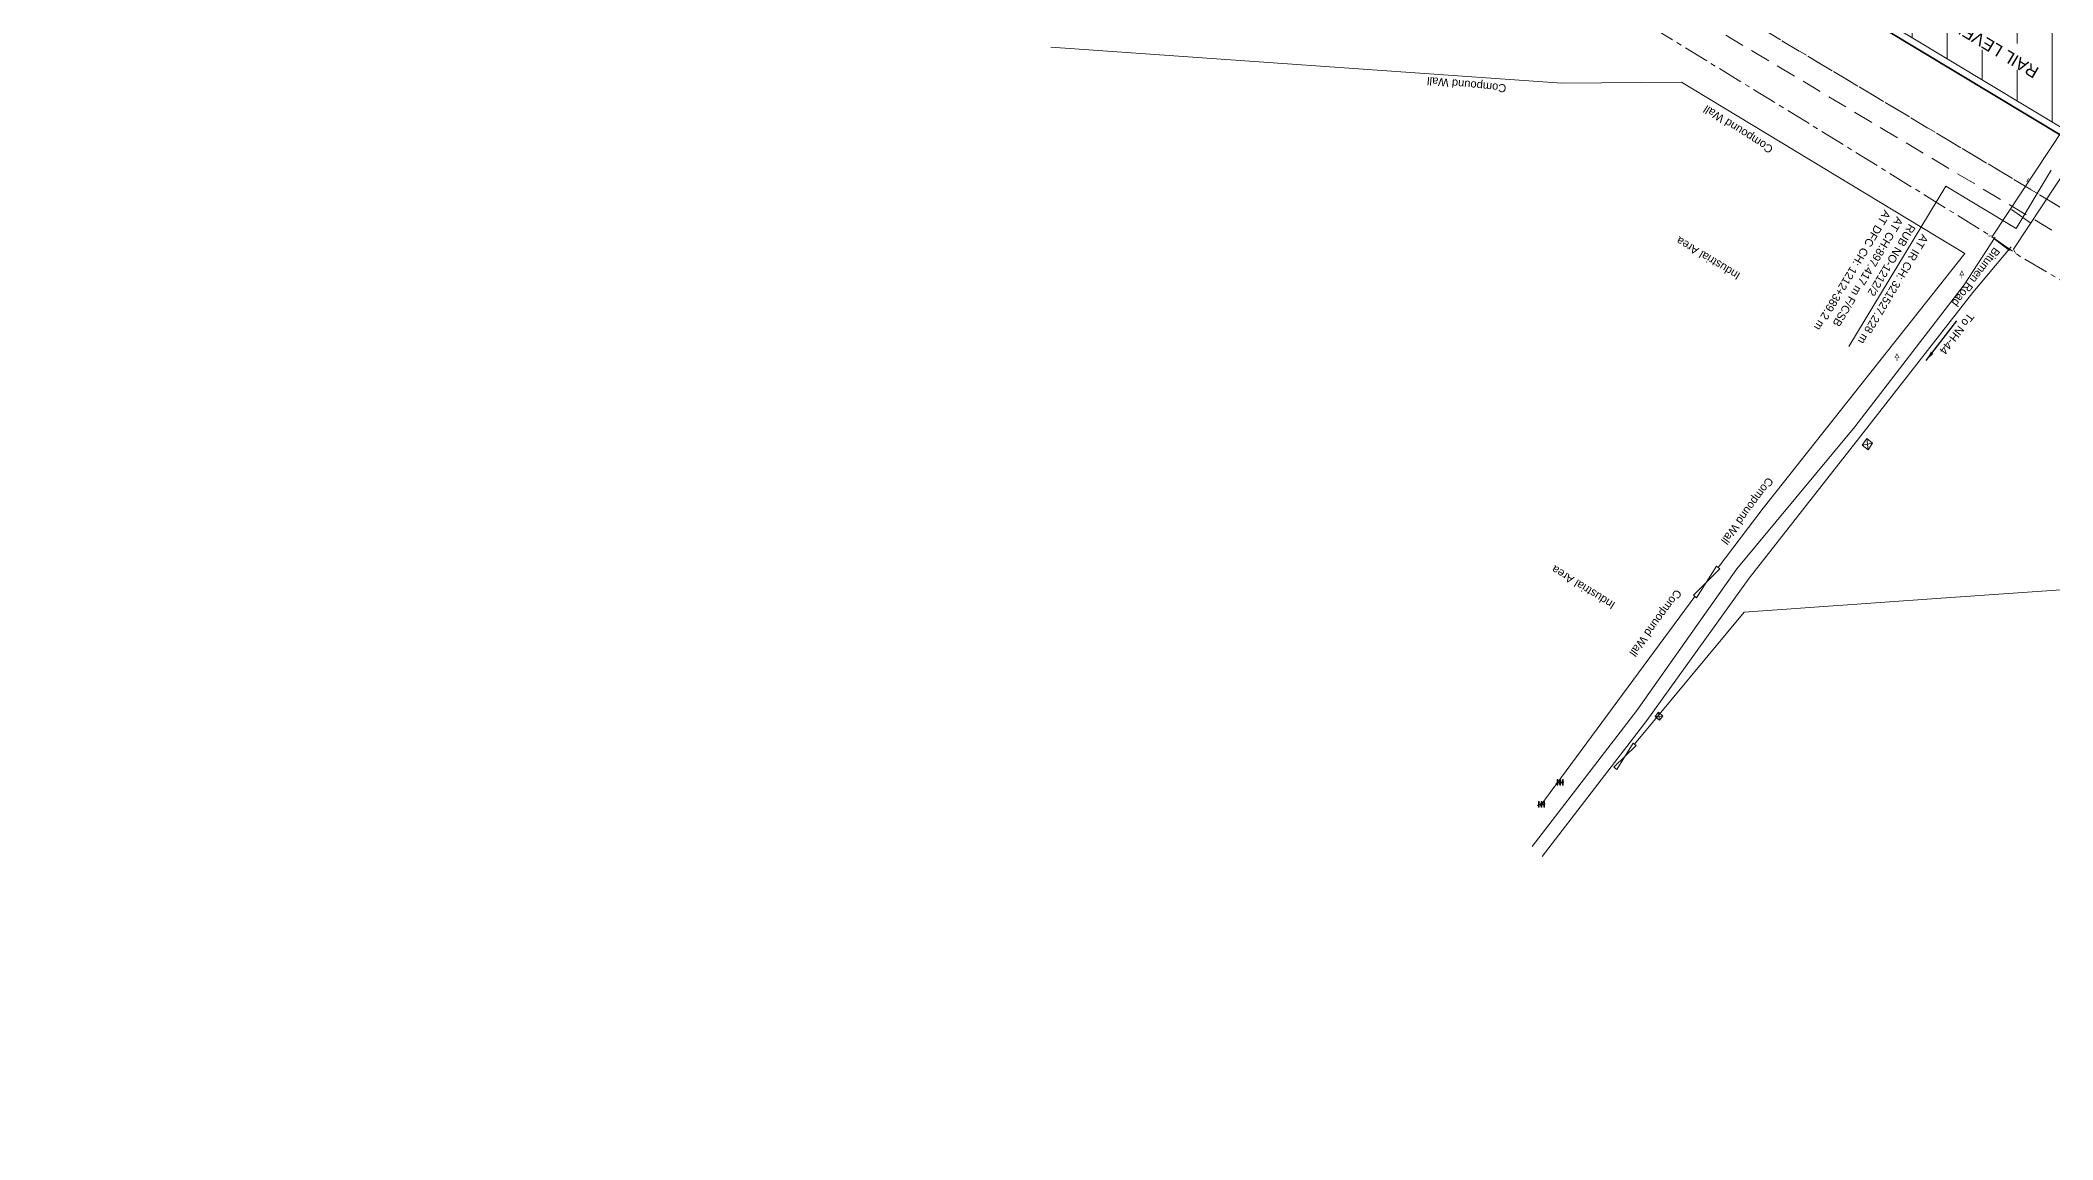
# Model space of a CAD drawing. Header units: metres. Extents: x 622835 to 629437, y 3390046 to 3394575.
# Drawn here: x 626601 to 627104, y 3391764 to 3392039 of the extents above; entities that cross this region are included whole.
import ezdxf
from ezdxf.enums import TextEntityAlignment as Align

# ---------------------------------------------------------------- set-up
doc = ezdxf.new("R2010")
doc.units = ezdxf.units.M
doc.header["$LTSCALE"] = 2
doc.header["$MEASUREMENT"] = 0
for name, pattern in [('CENTER', [2, 1.25, -0.25, 0.25, -0.25]), ('CENTER2', [1.125, 0.75, -0.125, 0.125, -0.125]), ('DASHED', [0.75, 0.5, -0.25])]:
    doc.linetypes.add(name, pattern=pattern)
for name, color, linetype, lineweight in [('Arch', 7, 'Continuous', 0), ('C-ALIG-DG-LINE', 1, 'CENTER2', 70), ('Compound Wall', 7, 'Continuous', 13), ('Gate', 7, 'Continuous', 13), ('LC DETAILS IN PLAN', 7, 'Continuous', 0), ('NEW MANDI GOBINDGARH PLATFORM', 1, 'Continuous', 0), ('NEW MANDI GOBINDPUR LOOP LINES', 1, 'Continuous', 0), ('PROPOSED DFCC TRACK', 1, 'Continuous', 0), ('RLY BOUNDARY', 32, 'CENTER', 0), ('Sign Board', 7, 'Continuous', 0), ('Subroad Edge', 7, 'Continuous', 0), ('Text', 7, 'Continuous', 0), ('Tower', 7, 'Continuous', 0), ('Transformer', 7, 'Continuous', 13)]:
    doc.layers.add(name, color=color, linetype=linetype, lineweight=lineweight)
doc.layers.add('PROPOSED ROADS', color=10, linetype='DASHED')
doc.styles.add('ARIAL', font='arial.ttf')
doc.styles.get("Standard").update_dxf_attribs({"font": 'arial.ttf'})
doc.styles.add('Style-Arial', font='arial.ttf')
doc.dimstyles.get("Standard").update_dxf_attribs({"dimtxt": 2.5, "dimasz": 2.5, "dimexe": 0.18, "dimexo": 0.0625, "dimgap": 0.09, "dimtad": 0, "dimtih": 1, "dimtoh": 1, "dimdec": 3, "dimzin": 0, "dimdsep": 46, "dimtxsty": 'Standard', "dimcen": 0.09, "dimaunit": 1, "dimadec": 4, "dimazin": 0, "dimtfac": 1, "dimtdec": 3, "dimtofl": 0, "dimtmove": 0, "dimatfit": 3, "dimfxl": 1, "dimtolj": 1, "dimtzin": 0, "dimarcsym": 0})

# ---------------------------------------------------------------- blocks, each defined once
blk = doc.blocks.new('GT')
at = {"layer": 'Gate', "lineweight": 0}
for p, q in [((-0.5, -0.5), (-0.5, 0.5)), ((-0.5, 0.5), (0.5, -0.5)), ((0.5, 0.5), (0.5, -0.5))]:
    blk.add_line(p, q, dxfattribs=at)
at = {"layer": 'Gate', "lineweight": 0, "flags": 128}
blk.add_lwpolyline([(0.5, 0.5), (-0.5, -0.5)], dxfattribs=at)
blk = doc.blocks.new('TRF')
at = {"lineweight": 0, "extrusion": (0, 0, -1)}
blk.add_hatch(color=256, dxfattribs=at).paths.add_polyline_path([(0.18, -0.39), (-0.98, 0.09), (-0.22, -0.04), (-0.38, 0.42), (0.98, -0.29), (-0.02, 0.04)])
at = {"lineweight": 0}
for p, q in [((-0.69, 0.72), (-0.69, -0.72)), ((-0.52, 0.72), (-0.69, 0.72)), ((-0.52, -0.72), (-0.52, 0.72)), ((0, 0.72), (0, -0.72)), ((0.17, 0.72), (0, 0.72)), ((0.17, -0.72), (0.17, 0.72)), ((0.7, 0.72), (0.7, -0.72)), ((0.87, 0.72), (0.7, 0.72)), ((0.87, -0.72), (0.87, 0.72)), ((-0.69, -0.72), (-0.52, -0.72)), ((0, -0.72), (0.17, -0.72)), ((0.7, -0.72), (0.87, -0.72))]:
    blk.add_line(p, q, dxfattribs=at)
at = {"lineweight": 0, "flags": 128}
blk.add_lwpolyline([(0.22, -0.04), (0.38, 0.42), (-0.98, -0.29), (0.02, 0.04), (-0.18, -0.39), (0.98, 0.09), (0.22, -0.04)], close=True, dxfattribs=at)
blk = doc.blocks.new('TSB')
at = {"const_width": 0.132, "flags": 128}
blk.add_lwpolyline([(-0.51, 0.84), (0.54, 0.84), (0, 1.85), (-0.51, 0.84)], close=True, dxfattribs=at)
at = {"const_width": 0.142, "flags": 128}
blk.add_lwpolyline([(0, 0.84), (0, 0)], dxfattribs=at)

msp = doc.modelspace()

# ---------------------------------------------------------------- hatches: boundary and pattern name
at = {"layer": 'NEW MANDI GOBINDGARH PLATFORM', "lineweight": 0}
h = msp.add_hatch(dxfattribs=at)
h.set_pattern_fill('ANSI31', color=1, scale=70, angle=45)
h.set_pattern_definition([(90, (0.027, 0.036), (-8.75, 2e-15), [])])
h.paths.add_polyline_path([(626808.3044, 3392230.9813), (626792.8303, 3392205.28), (627364.0783, 3391861.4144), (627371.6032, 3391856.884), (627377.5931, 3391853.2668), (627382.0536, 3391850.5649), (627386.4901, 3391847.8668), (627392.5076, 3391844.1886), (627407.9798, 3391869.8866), (627406.5816, 3391870.7464), (627402.1075, 3391873.4812), (627397.6194, 3391876.2107), (627393.1186, 3391878.937), (627388.5984, 3391881.6666), (627384.0798, 3391884.3899), (627379.552, 3391887.1158)])
h.paths.add_polyline_path([(627302.8404, 3391913.6665), (627300.3274, 3391911.5361), (627299.4342, 3391908.1802)], flags=16)
h.paths.add_polyline_path([(627101.0014, 3392034.279), (627027.0544, 3392076.3997), (627024.0461, 3392071.5539), (627097.993, 3392029.4332)], flags=16)

# ---------------------------------------------------------------- linework, layer by layer
at = {"layer": 'Arch', "flags": 128}
msp.add_lwpolyline([(627093.5876, 3391996.1842), (627098.425, 3391992.799)], dxfattribs=at)
at = {"layer": 'C-ALIG-DG-LINE', "color": 1, "linetype": 'Continuous', "lineweight": 30, "flags": 128}
msp.add_lwpolyline([(627405.5734, 3391834.4274), (626672.6298, 3392275.6266)], dxfattribs=at)
at = {"layer": 'Compound Wall', "lineweight": 20, "flags": 128}
for points in [[(627020.2921, 3391906.7238), (627031.5397, 3391921.568), (627081.9606, 3391985.2419), (627011.1263, 3392028.0678), (626981.1855, 3392027.8181), (626853.4939, 3392036.8033)], [(626999.4245, 3391862.5803), (627026.8003, 3391895.5728), (627074.8749, 3391899.0058), (627183.7811, 3391906.5986), (627222.9648, 3391909.2736), (627424.9352, 3391785.3705)], [(626976.1104, 3391847.6142), (626977.1834, 3391848.9577), (627014.4812, 3391899.5276)]]:
    msp.add_lwpolyline(points, dxfattribs=at)
at = {"layer": 'Compound Wall', "lineweight": 13, "flags": 128}
for points in [[(627020.2921, 3391906.7238), (627031.5397, 3391921.568), (627081.9606, 3391985.2419), (627011.1263, 3392028.0678), (626981.1855, 3392027.8181), (626853.4939, 3392036.8033)], [(626999.4245, 3391862.5803), (627026.8003, 3391895.5728), (627074.8749, 3391899.0058), (627183.7811, 3391906.5986), (627222.9648, 3391909.2736), (627424.9352, 3391785.3705)]]:
    msp.add_lwpolyline(points, dxfattribs=at)
at = {"layer": 'Compound Wall', "flags": 128}
msp.add_lwpolyline([(626976.1104, 3391847.6142), (626977.1834, 3391848.9577), (627014.4812, 3391899.5276)], dxfattribs=at)
at = {"layer": 'Gate', "color": 3, "lineweight": 18}
msp.add_line((627097.4024, 3392003.108), (627097.8829, 3392003.9847), dxfattribs=at)
at = {"layer": 'LC DETAILS IN PLAN', "lineweight": 13, "flags": 128}
msp.add_lwpolyline([(627103.5481, 3392006.0338), (627094.7552, 3391991.4667), (627077.1922, 3392002.0679), (627052.9751, 3391961.9475)], dxfattribs=at)
at = {"layer": 'NEW MANDI GOBINDGARH PLATFORM', "color": 1, "linetype": 'Continuous', "lineweight": 0}
msp.add_lwpolyline([(626792.8303, 3392205.28), (626808.3044, 3392230.9813), (627408.0252, 3391869.9762), (627392.5534, 3391844.2737), (626792.8326, 3392205.2787)], dxfattribs=at)
at = {"layer": 'NEW MANDI GOBINDPUR LOOP LINES', "color": 1, "linetype": 'Continuous', "lineweight": 25}
msp.add_lwpolyline([(626672.6298, 3392275.6266), (627405.5734, 3391834.4274, 0.0371065), (627479.003, 3391797.3421), (627497.9237, 3391789.4871)], format="xyb", dxfattribs=at)
at = {"layer": 'PROPOSED DFCC TRACK', "linetype": 'Continuous', "lineweight": 20, "flags": 128}
for points in [[(627087.8181, 3391989.6054), (627088.8924, 3391989.5602), (627156.439, 3392091.7891), (627155.8408, 3392093.3823)], [(627094.588, 3391985.3134), (627094.1251, 3391986.284), (627161.6716, 3392088.5129), (627163.3718, 3392088.5874)]]:
    msp.add_lwpolyline(points, dxfattribs=at)
at = {"layer": 'PROPOSED ROADS', "color": 1, "linetype": 'DASHED', "lineweight": 13, "ltscale": 5, "flags": 128}
for points in [[(627370.9841, 3391839.1186), (627284.7512, 3391888.3459, -0.0067555), (627277.8361, 3391892.4183), (627117.0867, 3391990.0353, 0.00167512), (627115.3478, 3391991.0833), (626718.0803, 3392228.7), (626602.6727, 3392296.2279, 0.11029254), (626591.049, 3392299.9476), (626576.0977, 3392301.2971, 0.01624119), (626575.2548, 3392301.3456), (626565.2773, 3392301.5957, -0.1304043), (626554.4469, 3392304.7617), (626353.9288, 3392425.9819, -0.10489044), (626347.2657, 3392432.2237), (626331.1011, 3392455.4003, 0.10547854), (626320.7359, 3392465.0874), (625860.5394, 3392741.8323)], [(627368.0095, 3391833.9079), (627281.7766, 3391883.1352, -0.0067555), (627274.7218, 3391887.2899), (627113.9724, 3391984.9068, 0.00167512), (627112.268, 3391985.9341), (626715.0253, 3392223.5359), (626599.6425, 3392291.0493, 0.11029254), (626590.5097, 3392293.9719), (626575.5584, 3392295.3214, 0.01624119), (626575.1045, 3392295.3475), (626565.127, 3392295.5976, -0.1304043), (626551.3428, 3392299.6271), (626350.8247, 3392420.8473, -0.10489044), (626342.3445, 3392428.7913), (626326.1798, 3392451.9679, 0.10547854), (626317.6438, 3392459.9456), (625857.4473, 3392736.6904)], [(627397.2638, 3391852.0988), (627397.5118, 3391851.9116, -0.06070787), (627396.2642, 3391848.1195), (627395.4264, 3391846.2136), (627392.8033, 3391842.0167), (627389.027, 3391838.7492), (627384.4153, 3391836.7208, -0.20661429), (627371.139, 3391839.0238), (627284.7512, 3391888.3459, -0.0067555), (627277.8361, 3391892.4183), (627117.0867, 3391990.0353, 0.00167512), (627115.3478, 3391991.0833), (626720.6775, 3392227.1465)]]:
    msp.add_lwpolyline(points, format="xyb", dxfattribs=at)
at = {"layer": 'RLY BOUNDARY', "lineweight": 20, "ltscale": 2.5, "flags": 128}
msp.add_lwpolyline([(626601.0452, 3392284.4117), (626613.177, 3392277.016), (626620.964, 3392272.959), (626631.566, 3392266.297), (626642.764, 3392259.166), (626711.083, 3392218.043), (626719.636, 3392212.88), (626751.0435, 3392194.019), (626766.8228, 3392184.448), (626800.6211, 3392164.013), (626838.0697, 3392141.392), (626854.9532, 3392131.211), (626884.5504, 3392113.274), (626893.3155, 3392108.116), (626930.5352, 3392084.832), (626988.2507, 3392050.724), (626998.2247, 3392045.157), (627040.8441, 3392019.027), (627061.8286, 3392006.0663), (627087.9181, 3391989.9319), (627095.7554, 3391984.4764), (627133.5789, 3391962.4101), (627237.7009, 3391901.805), (627263.6212, 3391885.3014), (627280.8531, 3391874.6015), (627302.5158, 3391860.83), (627329.1099, 3391843.8532), (627462.7512, 3391763.7379)], dxfattribs=at)
at = {"layer": 'Subroad Edge', "lineweight": 15, "flags": 128}
for points in [[(626973.846, 3391837.0296), (627000.0044, 3391870.9807), (627024.9376, 3391906.4256), (627054.4879, 3391941.9278), (627081.7952, 3391977.4009), (627089.5313, 3391989.2944)], [(627089.224, 3391988.941), (627093.074, 3391986.003)], [(626976.3376, 3391834.5403), (627002.4961, 3391868.4914), (627028.0367, 3391904.0849), (627056.5119, 3391940.4186), (627083.9619, 3391975.4632), (627093.5058, 3391986.9016)]]:
    msp.add_lwpolyline(points, dxfattribs=at)
at = {"layer": 'Tower', "flags": 128}
for points in [[(627056.2755, 3391937.3092), (627058.8968, 3391937.8537)], [(627057.7626, 3391936.1636), (627057.4085, 3391939.0003)], [(627004.591, 3391869.5142), (627006.4759, 3391869.6296)], [(627005.6589, 3391868.5766), (627005.408, 3391870.5672)]]:
    msp.add_lwpolyline(points, dxfattribs=at)
at = {"layer": 'Tower'}
for points in [[(627056.2755, 3391937.3092), (627057.7626, 3391936.1636), (627058.8968, 3391937.8537), (627057.4085, 3391939.0003)], [(627005.408, 3391870.5672), (627006.4759, 3391869.6296), (627005.6589, 3391868.5766), (627004.591, 3391869.5142)]]:
    msp.add_3dface(points, dxfattribs=at)

# ---------------------------------------------------------------- block references
at = {"layer": 'Gate', "yscale": 0.9997814889190972}
for p, xscale, zscale, rotation in [((627017.3886, 3391903.1249), 9.248125226425389, 3.040740766422852, 51.27629083356202), ((627017.3886, 3391903.1249), 9.248125226425389, 3.040740766422852, 51.27629083356202), ((626997.0164, 3391859.573), 7.705269299774168, 2.775533392530313, 51.27629083321726), ((626997.0164, 3391859.573), 7.705269299774168, 2.775533392530313, 51.27629083321726)]:
    msp.add_blockref('GT', p, dxfattribs=dict(at, xscale=xscale, zscale=zscale, rotation=rotation))
at = {"layer": 'Sign Board'}
for p in [(627081.1896, 3391978.9909), (627064.9746, 3391958.3261)]:
    msp.add_blockref('TSB', p, dxfattribs=at)
at = {"layer": 'Transformer'}
for p in [(626980.7204, 3391853.0506), (626976.0644, 3391847.5717)]:
    msp.add_blockref('TRF', p, dxfattribs=at)

# ---------------------------------------------------------------- texts
at = {"layer": 'LC DETAILS IN PLAN', "color": 1, "lineweight": 13, "style": 'ARIAL'}
for s, p in [('AT DFC CH: 1212+389.2 m', (627061.8456, 3391996.2599)), ('AT CH:897.417 m F/CSB', (627064.9512, 3391994.595)), ('RUB NO-1212/2', (627068.0132, 3391992.7989))]:
    msp.add_text(s, height=2, rotation=239, dxfattribs=at).set_placement(p)
at = {"layer": 'LC DETAILS IN PLAN', "lineweight": 13, "style": 'ARIAL'}
msp.add_text('AT IR CH: 321527.228 m', height=2, rotation=239, dxfattribs=at).set_placement((627071.2325, 3391990.253))
at = {"layer": 'NEW MANDI GOBINDPUR LOOP LINES', "color": 1, "linetype": 'Continuous', "lineweight": 13, "style": 'Style-Arial'}
msp.add_text('RAIL LEVEL GOODS PLATFORM (700 x 30 m)', height=3, rotation=149.156005, dxfattribs=at).set_placement((627023.57, 3392075.7498), align=Align.MIDDLE_RIGHT)
at = {"layer": 'Subroad Edge', "style": 'ARIAL'}
for s, p in [('Bitumen Road', (627089.3051, 3391986.9472)), ('To NH-44', (627082.8288, 3391970.584))]:
    msp.add_text(s, height=2, rotation=232.386683, dxfattribs=at).set_placement(p)
at = {"layer": 'Text', "style": 'ARIAL'}
for s, rotation, p in [('Compound Wall', 174.389008, (626967.4282, 3392027.4435)), ('Compound Wall', 147.664993, (627034.2336, 3392011.776)), ('Industrial Area', 148.838523, (627026.0177, 3391980.2082)), ('Compound Wall', 233.589406, (627032.6831, 3391929.4814))]:
    msp.add_text(s, height=2, rotation=rotation, dxfattribs=at).set_placement(p)
at = {"layer": 'Text'}
for s, rotation, p in [('Compound Wall', 174.389008, (626967.4282, 3392027.4435)), ('Compound Wall', 147.664993, (627034.2336, 3392011.776)), ('Industrial Area', 148.150564, (626994.7502, 3391897.8836)), ('Compound Wall', 233.589406, (627009.7544, 3391901.4659))]:
    msp.add_text(s, height=2, rotation=rotation, dxfattribs=at).set_placement(p)

# ---------------------------------------------------------------- leaders
at = {"layer": 'Subroad Edge'}
msp.add_leader([(627072.2455, 3391958.4487), (627079.9143, 3391968.3587)], dimstyle='Standard', override={"dimasz": 2.5, "dimdsep": 0}, dxfattribs=at)

doc.saveas('drawing.dxf')
